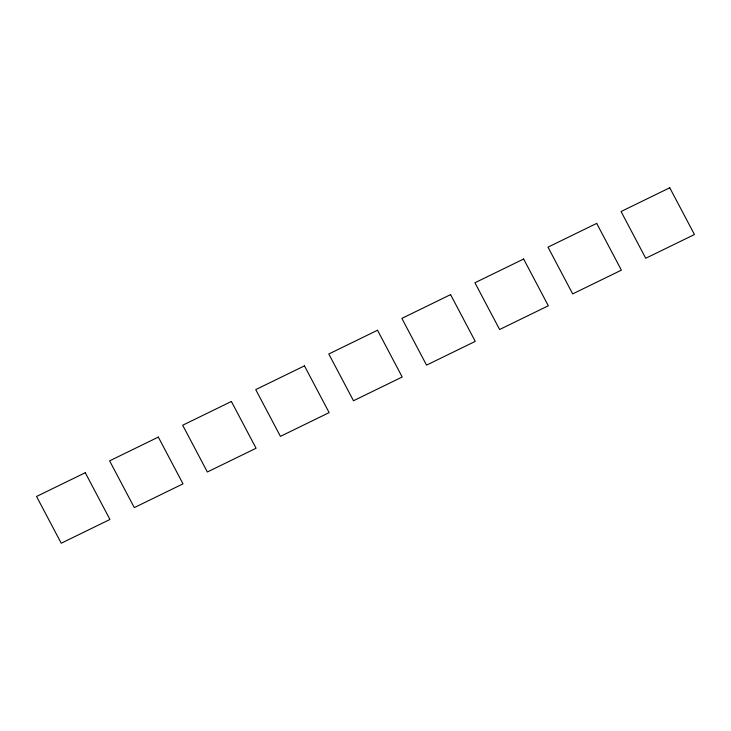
<?xml version="1.0" encoding="UTF-8"?>
<svg xmlns="http://www.w3.org/2000/svg" width="731" height="731" viewBox="0 0 731 731"><rect width="100%" height="100%" fill="white"/><g stroke="black" fill="none" stroke-linecap="round" stroke-linejoin="round"><path stroke-width="1.1" d="M85.262 472.719L36.55 496.468L61.24 543.224L109.942 519.476L85.262 472.719M158.325 437.101L109.613 460.85L134.303 507.606L183.006 483.858L158.325 437.101M231.389 401.483L182.677 425.232L207.366 471.988L256.069 448.24L231.389 401.483M304.452 365.865L255.74 389.614L280.43 436.37L329.133 412.622L304.452 365.865M377.516 330.248L328.804 353.996L353.484 400.752L402.196 377.004L377.516 330.248M450.57 294.63L401.867 318.378L426.548 365.135L475.26 341.386L450.57 294.63M523.634 259.012L474.931 282.76L499.611 329.517L548.323 305.768L523.634 259.012M596.697 223.394L547.994 247.142L572.675 293.899L621.387 270.15L596.697 223.394M669.76 187.776L621.058 211.524L645.738 258.281L694.45 234.532L669.76 187.776"/></g></svg>
